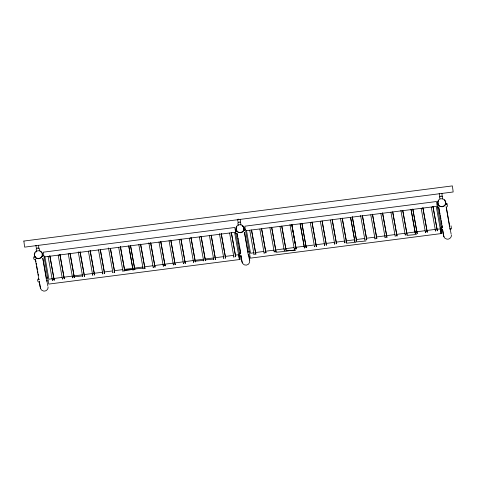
<?xml version="1.0" encoding="UTF-8"?>
<svg xmlns="http://www.w3.org/2000/svg" width="477" height="477" viewBox="0 0 477 477"><rect width="100%" height="100%" fill="white"/><g stroke="black" fill="none" stroke-linecap="round" stroke-linejoin="round"><path stroke-width="0.72" d="M48.082 286.933C48.398 289.342 46.036 291.435 43.687 291.095C39.323 290.445 40.205 284.751 39.287 281.698L40.646 288.853M236.294 228.584L236.675 231.762L236.836 230.618L235.352 230.814L235.727 233.766L237.212 233.641L237.737 236.532M437.952 202.63L438.327 205.808L438.488 204.669M451.391 235.024C451.707 237.433 449.346 239.526 446.997 239.192C442.632 238.536 443.515 232.842 442.596 229.789M254.044 254.521L254.104 254.014M274.209 251.928L274.537 251.099M294.357 249.232L294.553 248.648M300.2 223.999L304.457 248.034L304.547 247.468M324.622 245.434L324.688 244.934M344.788 242.841L345.115 242.018M375.035 238.947L375.166 238.321M385.106 237.558L385.183 237.147M411.108 209.719L415.36 233.468M425.448 232.46L425.722 231.679M48.135 280.762L46.663 280.959M447.48 206.583L447.092 203.56L445.619 203.751M42.375 254.807C42.847 259.202 35.554 260.335 34.666 256M244.027 228.853C244.003 232.931 237.57 233.933 236.318 230.045M445.685 202.898C445.655 206.976 439.222 207.978 437.975 204.09M38.977 279.283L38.983 279.993L35.328 259.464M240.647 253.215L240.641 254.038L236.98 233.509M34.565 254.223L34.529 255.517M42.334 255.207C41.904 258.844 36.324 259.715 34.821 256.37M284.286 250.33L284.56 249.847M364.947 239.949L365.132 239.561M415.36 233.462L415.7 232.931M435.525 230.868L435.716 230.48M102.835 273.542L102.811 274.025L98.495 249.811M173.413 264.461L173.389 264.938M240.664 222.306L240.068 222.729M442.316 196.351L441.982 196.679M236.33 227.875L236.187 229.562M35.059 256.775L35.018 257.717L34.624 255.505M438.13 201.538L437.838 203.607M314.605 246.227L314.54 246.734L310.283 222.699M395.266 235.847L395.189 236.282L390.943 212.319M92.776 274.776L92.729 275.324L88.412 251.111M112.948 272.164L112.894 272.725L108.5 247.927M163.367 265.677L163.307 266.238M183.532 263.083L183.472 263.644M193.608 261.801L193.555 262.344M223.856 257.908L223.802 258.451M233.939 256.608L233.885 257.151M34.821 253.448L35.012 253.084M264.258 252.595L264.127 253.221M334.836 243.508L334.705 244.141M405.414 234.428L405.283 235.054M236.67 227.13L236.896 226.79M438.321 201.175L438.554 200.835M62.648 278.496L62.481 279.212L58.164 255.004M72.731 277.197L72.564 277.918L68.247 253.704M153.391 266.816L153.224 267.537M193.614 261.784L193.906 261.468M355.144 240.766L354.858 241.469L350.571 217.405M38.87 248.475L38.571 245.202M35.805 252.136L36.139 251.88M52.744 279.635L52.398 280.512L48.082 256.298M123.328 270.554L122.977 271.431L118.66 247.217M43.783 255.469L42.316 255.66L42.644 256.376L42.209 254.283M243.968 229.705L245.434 229.515M35.554 259.595C33.497 261.217 32.71 255.517 35.179 256.572M46.281 277.936L47.766 277.811M247.933 251.981L249.405 251.79M238.864 219.181L237.552 219.348L238.25 222.813M437.993 204.728L437.01 204.86L437.397 207.883M38.655 278.914C36.723 278.473 37.88 283.708 39.418 281.758M240.802 252.893C238.393 251.862 239.144 257.61 241.135 255.881M442.459 226.939C439.377 225.883 441.75 232.299 442.602 229.598M52.536 278.651L48.892 279.236L44.85 256.537M53.996 278.467L62.064 277.429M63.53 277.238L72.325 276.105M73.792 275.915L82.593 274.782M84.059 274.597L103.121 272.14M104.588 271.956L111.916 271.008M114.122 270.727L122.929 269.594M124.396 269.404L142.748 267.042M144.215 266.852L153.022 265.719M154.488 265.528L173.574 263.071M175.774 262.791L183.108 261.849M184.575 261.658L193.37 260.525M194.837 260.335L203.637 259.208M205.098 259.017L213.165 257.979M214.632 257.789L223.427 256.656M224.894 256.471L233.694 255.338M235.161 255.147L238.828 254.676M254.187 252.697L250.544 253.281L246.502 230.582M255.654 252.512L263.715 251.474M265.182 251.284L273.983 250.151M275.45 249.96L284.244 248.827M285.711 248.642L293.778 247.605M295.245 247.414L304.04 246.281M305.507 246.096L313.574 245.053M315.774 244.773L324.581 243.64M326.047 243.449L334.86 242.316M336.327 242.125L344.4 241.088M345.867 240.897L354.673 239.764M356.146 239.579L364.953 238.44M366.419 238.256L374.493 237.212M375.959 237.027L395.028 234.571M396.494 234.386L405.289 233.253M406.756 233.062L415.55 231.929M417.017 231.739L425.085 230.701M426.551 230.516L435.346 229.383M436.813 229.193L440.498 228.996M449.972 229.049L451.445 228.859L451.057 225.836M205.11 259.935L213.887 259.029M195.027 261.235L203.804 260.329M134.532 269.022L143.309 268.116M73.351 276.881L82.813 275.903M406.911 235.411L416.421 234.481M356.498 241.899L365.966 240.968M346.415 243.192L355.884 242.268M275.831 252.279L285.306 251.355M37.105 248.851L36.598 248.767M440.128 196.918L439.699 196.685L439.21 193.394M53.651 279.516L54.181 280.1M426.712 231.506L427.231 232.049M416.63 232.8L417.148 233.342M346.052 241.887L346.409 242.119M275.467 250.968L275.992 251.51M265.385 252.267L265.91 252.81M40.146 251.468L40.515 251.653M184.802 262.672L185.255 263.226M174.856 264.055L175.172 264.526M114.218 271.759L114.677 272.313M104.272 273.136L104.594 273.607M94.19 274.436L94.512 274.907M396.608 235.459L396.983 235.936M336.112 243.246L336.488 243.723M326.029 244.54L326.405 245.023M255.451 253.627L255.827 254.11M242.173 225.699L243.383 226.784M444.176 199.964L444.492 200.221M40.867 251.874L41.475 252.422M235.388 256.292L235.668 256.739M164.809 265.373L165.09 265.82M386.597 236.801L386.901 237.236M316.018 245.888L316.323 246.323M305.936 247.181L306.24 247.617M242.519 226.116L243.222 226.796M243.985 229.717L244.296 230.421L243.717 227.63L244.349 230.731L243.717 227.63M225.359 257.634L225.585 258.039M215.336 259.005L215.503 259.333M154.781 266.721L155.007 267.12M144.758 268.092L144.925 268.42M84.202 275.801L84.429 276.207M444.785 200.513L445.733 202.797M295.99 248.606L296.157 248.916L291.805 224.595M442.268 196.357C440.897 195.522 438.464 196.661 439.997 198.665M240.611 222.312C238.649 221.394 236.926 222.902 238.422 225.281M36.449 248.69L35.9 245.303M41.732 252.738L42.125 253.442M240.945 255.744C241.505 258.993 241.332 265.629 246.353 265.14C251.504 264.3 249.441 257.777 248.589 254.509M243.604 227.124L244.081 228.751M445.751 203.906L445.953 204.466L445.369 201.676L446.001 204.776L445.369 201.676M34.72 256.298C31.929 250.371 42.686 248.171 42.423 254.706M42.262 253.824L42.375 254.307M42.185 254.205L42.691 256.686L42.31 254.515M450.097 228.578L451.147 234.094M442.608 229.813L443.956 236.944M248.445 254.533L249.489 260.048M240.957 255.767L242.304 262.899M46.919 281.174L47.837 286.003M438.739 207.012L439.526 211.293M439.788 212.718L440.05 214.143M440.313 215.574L440.963 219.14M441.225 220.565L441.881 224.13M442.143 225.555L442.406 226.986M237.999 237.957L238.261 239.388M238.524 240.813L239.18 244.379M239.442 245.804L240.617 252.226M35.429 258.922L35.954 261.772M36.216 263.203L36.479 264.628M36.741 266.053L37.391 269.618M37.653 271.043L37.916 272.474M38.178 273.899L38.44 275.324M446.257 207.072L449.739 226.229M437.826 203.518L437.898 203.917M244.474 232.317L248.088 252.184M236.169 229.473L236.24 229.872M42.817 258.272L46.43 278.139M34.517 255.428L34.588 255.821M432.961 206.434L437.331 230.856L433.009 206.577M422.878 207.733L427.249 232.156L422.926 207.877M412.796 209.027L417.166 233.456L412.843 209.17M402.844 211.049L407.084 234.75L402.761 210.47M392.762 212.343L397.001 236.049L392.678 211.77M382.548 212.921L386.919 237.343L382.596 213.064M372.465 214.221L376.836 238.643L372.513 214.364M362.383 215.521L366.753 239.943L362.431 215.664M352.3 216.814L356.665 241.237L352.348 216.957M342.218 218.114L346.582 242.537L342.265 218.257M332.266 220.13L336.5 243.836L332.183 219.551M322.184 221.429L326.417 245.13L322.1 220.851M311.97 222.008L316.334 246.43L312.018 222.151M301.887 223.308L306.252 247.73L301.935 223.445M291.805 224.601L296.169 249.024L291.852 224.745M281.847 226.617L286.087 250.324L281.77 226.044M271.64 227.195L276.004 251.623L271.687 227.338M261.682 229.216L265.922 252.917L261.605 228.638M251.6 230.51L255.839 254.217L251.522 229.938M231.309 232.388L235.68 256.811L231.345 232.496M221.227 233.688L225.597 258.111L221.262 233.796M211.269 235.704L215.515 259.405L211.18 235.089M201.061 236.282L205.432 260.704L201.097 236.389M190.979 237.582L195.349 262.004L191.015 237.689M181.022 239.597L185.267 263.298L180.932 238.983M170.814 240.175L175.184 264.598L170.849 240.283M160.731 241.475L165.102 265.892L160.767 241.577M150.649 242.769L155.019 267.192L150.684 242.876M140.691 244.784L144.936 268.491L140.602 244.176M130.483 245.369L134.854 269.785L130.519 245.47M120.401 246.663L124.771 271.085L120.437 246.77M110.443 248.672L114.689 272.385L110.485 248.785M100.361 249.972L104.606 273.679L100.271 249.364M90.153 250.55L94.524 274.979L90.189 250.663M80.07 251.85L84.441 276.278L80.106 251.963M70.113 253.865L74.358 277.572L70.024 253.257M59.899 254.444L64.276 278.872L59.941 254.557M49.817 255.744L54.193 280.172L49.858 255.857M438.53 206.964L442.292 228.036L442.268 227.678M437.01 204.567L436.461 201.527L244.892 226.187L244.999 227.314L250.336 258.14L441.911 233.486L441.487 229.92M437.266 206.028L441.308 228.727M431.274 207.125L435.519 231.089M421.191 208.425L425.436 232.388M411.067 209.618L415.354 233.682M400.895 210.291L405.271 234.982M380.861 213.613L385.106 237.576M370.778 214.912L375.023 238.876M360.564 215.485L364.941 240.175M350.613 217.506L354.87 241.541M340.53 218.806L344.776 242.769M330.448 220.106L334.693 244.069M320.365 221.4L324.61 245.363M300.158 223.892L304.445 247.962M289.986 224.566L294.363 249.256M280.029 226.593L284.28 250.556M269.946 227.887L274.197 251.856M259.864 229.187L264.115 253.15M249.781 230.486L254.032 254.45M239.526 253.949L234.809 227.481L43.234 252.196L48.684 284.095L240.253 259.44L239.83 255.875M229.622 233.08L233.873 257.043M219.408 233.652L223.791 258.343M209.457 235.68L213.708 259.637M199.374 236.974L203.625 260.937M189.291 238.273L193.543 262.237M179.155 239.43L183.46 263.531M169.073 240.73L173.378 264.83M158.99 242.024L163.295 266.13M148.83 242.733L153.206 267.424M138.825 244.618L143.142 268.831M128.79 246.06L133.059 270.131M128.742 245.917L133.041 270.024M78.252 251.82L82.646 276.618M446.132 206.529L449.918 228.984M244.474 232.484L248.261 254.909M42.823 258.439L46.609 280.864M441.881 193.292L442.59 198.987M240.223 219.247L240.939 224.935M440.665 230.427L441.082 233.48L436.252 206.392L246.305 230.671M36.771 251.236C34.064 247.414 40.927 246.52 39.281 250.89M238.882 255.32L239.424 259.434L234.601 232.347L44.665 256.9L44.611 256.262M42.37 254.402L42.429 255.106M23.856 241.058L24.631 247.134L453.144 191.981L453.007 190.567L452.369 185.905L23.856 241.058M236.079 227.863C234.803 233.062 243.258 234.821 244.045 229.556C245.327 224.351 236.854 222.61 236.079 227.863M437.731 201.908C436.455 207.107 444.91 208.866 445.697 203.601C446.979 198.396 438.512 196.655 437.731 201.908M133.226 269.41L124.491 270.316L133.226 269.41M295.43 250.055L285.92 250.98L295.43 250.055"/></g></svg>
